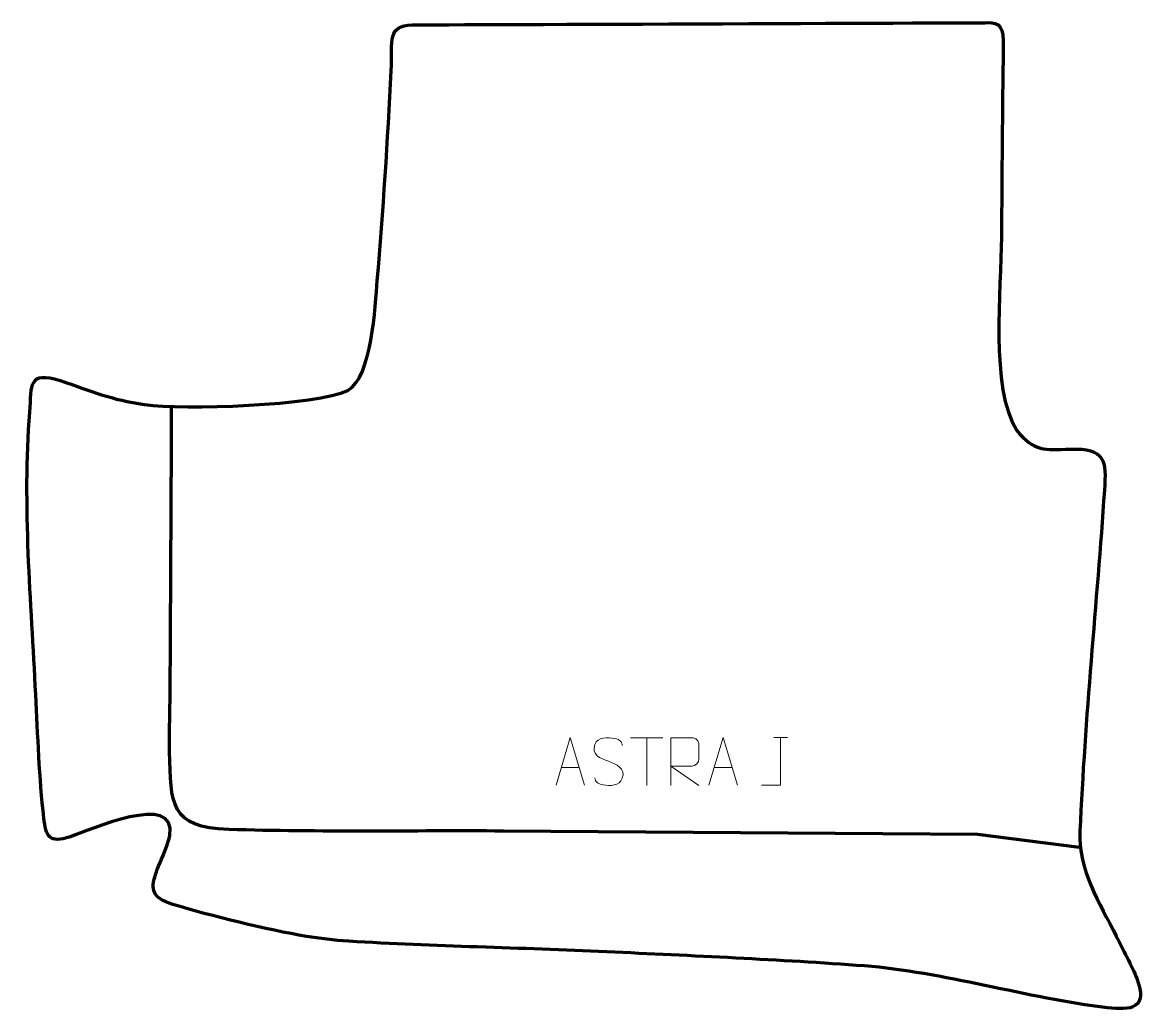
# Model space of a CAD drawing. Header units: millimetres. Extents: x -550 to 39, y 120 to 637.
import ezdxf

# ---------------------------------------------------------------- set-up
doc = ezdxf.new("R2010")
doc.units = ezdxf.units.MM
doc.header["$MEASUREMENT"] = 0
doc.layers.add('layer 2', color=7, linetype='Continuous')
doc.layers.add('layer 3', color=7, linetype='Continuous')

msp = doc.modelspace()

# ---------------------------------------------------------------- linework, layer by layer
at = {"layer": 'layer 2', "color": 142, "lineweight": 158}
msp.add_open_spline([(2.7658, 205.5849), (2.7658, 205.5849), (-50.6103, 212.3676), (-50.6103, 212.3676), (-50.6103, 212.3676), (-50.6103, 212.3676), (-298.6295, 214.1116), (-298.6295, 214.1116), (-298.6295, 214.1116), (-346.2947, 214.3702), (-394.8283, 213.5094), (-442.3738, 214.8927), (-442.3738, 214.8927), (-473.1484, 215.7881), (-472.7687, 228.593), (-473.3271, 255.5574), (-473.3271, 255.5574), (-473.512, 264.4857), (-473.2005, 273.4279), (-473.0581, 282.3564), (-473.0581, 282.3564), (-473.0581, 282.3564), (-473.0388, 283.8367), (-473.0388, 283.8367), (-473.0388, 283.8367), (-472.7206, 334.1454), (-472.4879, 384.4545), (-472.2477, 434.7637), (-472.2477, 434.7637), (-472.2477, 434.7637), (-472.2405, 436.258), (-472.2405, 436.258)], degree=3, knots=[0, 0, 0, 0, 0.11111111, 0.11111111, 0.11111111, 0.11111111, 0.22222222, 0.22222222, 0.22222222, 0.22222222, 0.33333333, 0.33333333, 0.33333333, 0.33333333, 0.44444444, 0.44444444, 0.44444444, 0.44444444, 0.55555556, 0.55555556, 0.55555556, 0.55555556, 0.66666667, 0.66666667, 0.66666667, 0.66666667, 0.77777778, 0.77777778, 0.77777778, 0.77777778, 1, 1, 1, 1], dxfattribs=at)
at = {"layer": 'layer 3', "color": 242, "lineweight": 158}
msp.add_open_spline([(-346.3827, 636.0218), (-359.5809, 635.4592), (-356.625, 628.2488), (-357.4117, 611.9433), (-357.4117, 611.9433), (-359.1583, 575.7418), (-361.5956, 538.3679), (-364.6519, 502.2588), (-364.6519, 502.2588), (-365.7273, 488.8994), (-367.4396, 451.5481), (-380.0574, 444.7062), (-380.0574, 444.7062), (-396.0829, 436.6854), (-466.8511, 434.4095), (-486.4215, 437.2833), (-486.4215, 437.2833), (-503.7133, 439.8225), (-514.4519, 444.3199), (-530.5404, 449.9561), (-530.5404, 449.9561), (-547.4169, 454.9886), (-545.3465, 447.7176), (-546.4639, 433.3881), (-546.4639, 433.3881), (-550.2652, 384.6402), (-545.7875, 334.3033), (-543.3299, 285.5312), (-543.3299, 285.5312), (-542.2754, 264.5237), (-541.4988, 241.6812), (-539.1225, 220.9273), (-539.1225, 220.9273), (-538.0358, 211.4357), (-536.5322, 207.4551), (-525.193, 211.1058), (-525.193, 211.1058), (-516.2809, 214.3345), (-468.735, 235.2916), (-473.2391, 211.7661), (-473.2391, 211.7661), (-474.7711, 203.7643), (-482.2842, 190.9393), (-481.946, 184.9975), (-481.946, 184.9975), (-481.6167, 179.2113), (-476.4253, 177.2128), (-471.6898, 175.7121), (-471.6898, 175.7121), (-451.6096, 169.6738), (-422.1656, 162.3198), (-401.7157, 159.0097), (-401.7157, 159.0097), (-394.7182, 157.877), (-387.4275, 156.912), (-379.5576, 156.4312), (-379.5576, 156.4312), (-334.7809, 153.6956), (-289.575, 153.0555), (-244.6535, 150.8953), (-244.6535, 150.8953), (-199.8441, 148.7347), (-154.4895, 146.8429), (-109.7818, 143.5066), (-109.7818, 143.5066), (-69.476, 140.499), (-24.3743, 126.5371), (17.2702, 121.6448), (17.2702, 121.6448), (29.5416, 120.2032), (38.7816, 121.0792), (32.6765, 136.9564), (32.6765, 136.9564), (30.1661, 143.4851), (25.1908, 152.3485), (21.9185, 159.0179), (21.9185, 159.0179), (13.1774, 176.8338), (2.0298, 193.464), (2.9129, 214.0279), (2.9129, 214.0279), (5.4414, 272.9065), (11.7422, 333.5881), (15.7131, 392.435), (15.7131, 392.435), (16.7733, 408.1491), (16.2802, 414.5315), (-2.2479, 414.0158), (-2.2479, 414.0158), (-15.6624, 413.6423), (-20.8303, 412.5832), (-30.1657, 423.718), (-30.1657, 423.718), (-44.1654, 445.7582), (-38.292, 498.1093), (-38.1113, 524.9289), (-38.1113, 524.9289), (-37.8976, 558.0796), (-37.6921, 590.9743), (-37.1647, 624.1321), (-37.1647, 624.1321), (-36.989, 635.1829), (-39.0604, 637.2439), (-45.2248, 637.1683), (-45.2248, 637.1683), (-51.3891, 637.0927), (-346.3827, 636.0218), (-346.3827, 636.0218)], degree=3, knots=[0, 0, 0, 0, 0.03571429, 0.03571429, 0.03571429, 0.03571429, 0.07142857, 0.07142857, 0.07142857, 0.07142857, 0.10714286, 0.10714286, 0.10714286, 0.10714286, 0.14285714, 0.14285714, 0.14285714, 0.14285714, 0.17857143, 0.17857143, 0.17857143, 0.17857143, 0.21428571, 0.21428571, 0.21428571, 0.21428571, 0.25, 0.25, 0.25, 0.25, 0.28571429, 0.28571429, 0.28571429, 0.28571429, 0.32142857, 0.32142857, 0.32142857, 0.32142857, 0.35714286, 0.35714286, 0.35714286, 0.35714286, 0.39285714, 0.39285714, 0.39285714, 0.39285714, 0.42857143, 0.42857143, 0.42857143, 0.42857143, 0.46428571, 0.46428571, 0.46428571, 0.46428571, 0.5, 0.5, 0.5, 0.5, 0.53571429, 0.53571429, 0.53571429, 0.53571429, 0.57142857, 0.57142857, 0.57142857, 0.57142857, 0.60714286, 0.60714286, 0.60714286, 0.60714286, 0.64285714, 0.64285714, 0.64285714, 0.64285714, 0.67857143, 0.67857143, 0.67857143, 0.67857143, 0.71428571, 0.71428571, 0.71428571, 0.71428571, 0.75, 0.75, 0.75, 0.75, 0.78571429, 0.78571429, 0.78571429, 0.78571429, 0.82142857, 0.82142857, 0.82142857, 0.82142857, 0.85714286, 0.85714286, 0.85714286, 0.85714286, 0.89285714, 0.89285714, 0.89285714, 0.89285714, 0.92857143, 0.92857143, 0.92857143, 0.92857143, 1, 1, 1, 1], dxfattribs=at)
at = {"layer": 'layer 3', "color": 250, "lineweight": 9}
for points, knots in [([(-271.1638, 238.1687), (-271.1638, 238.1687), (-263.7928, 263.1222), (-263.7928, 263.1222), (-263.7928, 263.1222), (-263.7928, 263.1222), (-256.2229, 238.1687), (-256.2229, 238.1687)], [0, 0, 0, 0, 0.33333333, 0.33333333, 0.33333333, 0.33333333, 1, 1, 1, 1]), ([(-243.6933, 250.6455), (-247.9416, 252.1159), (-252.8497, 253.9117), (-250.8446, 259.432), (-250.8446, 259.432), (-249.3411, 263.5719), (-244.1275, 263.1834), (-240.5239, 262.5823), (-240.5239, 262.5823), (-237.6633, 262.1051), (-236.7986, 260.8919), (-236.488, 258.8078)], [0, 0, 0, 0, 0.25, 0.25, 0.25, 0.25, 0.5, 0.5, 0.5, 0.5, 1, 1, 1, 1]), ([(-211.0307, 237.9949), (-211.0307, 237.9949), (-211.0307, 262.9484), (-211.0307, 262.9484), (-211.0307, 262.9484), (-207.4359, 262.9484), (-203.8404, 262.9484), (-200.2452, 262.9484), (-200.2452, 262.9484), (-197.9199, 262.9107), (-196.3626, 261.4207), (-196.3667, 259.0543), (-196.3667, 259.0543), (-196.3671, 257.0188), (-196.3671, 253.9594), (-196.3667, 251.9234), (-196.3667, 251.9234), (-196.3732, 250.0479), (-198.1855, 248.1061), (-200.195, 248.087), (-200.195, 248.087), (-200.195, 248.087), (-211.0307, 248.087), (-211.0307, 248.087), (-211.0307, 248.087), (-211.0307, 248.087), (-196.376, 237.9949), (-196.376, 237.9949)], [0, 0, 0, 0, 0.125, 0.125, 0.125, 0.125, 0.25, 0.25, 0.25, 0.25, 0.375, 0.375, 0.375, 0.375, 0.5, 0.5, 0.5, 0.5, 0.625, 0.625, 0.625, 0.625, 0.75, 0.75, 0.75, 0.75, 1, 1, 1, 1]), ([(-191.1638, 238.1687), (-191.1638, 238.1687), (-183.7928, 263.1222), (-183.7928, 263.1222), (-183.7928, 263.1222), (-183.7928, 263.1222), (-176.2229, 238.1687), (-176.2229, 238.1687)], [0, 0, 0, 0, 0.33333333, 0.33333333, 0.33333333, 0.33333333, 1, 1, 1, 1]), ([(-163.7153, 238.1686), (-163.7153, 238.1686), (-153.6933, 238.1686), (-153.6933, 238.1686), (-153.6933, 238.1686), (-153.6933, 238.1686), (-153.6933, 263.1222), (-153.6933, 263.1222)], [0, 0, 0, 0, 0.33333333, 0.33333333, 0.33333333, 0.33333333, 1, 1, 1, 1]), ([(-243.6933, 250.6454), (-239.6747, 248.9987), (-234.6452, 247.1104), (-236.4792, 241.7501), (-236.4792, 241.7501), (-237.939, 237.4837), (-242.8498, 237.7404), (-246.5759, 238.2951), (-246.5759, 238.2951), (-249.3259, 238.7049), (-250.5468, 239.9184), (-250.9248, 242.0306)], [0, 0, 0, 0, 0.25, 0.25, 0.25, 0.25, 0.5, 0.5, 0.5, 0.5, 1, 1, 1, 1])]:
    msp.add_open_spline(points, degree=3, knots=knots, dxfattribs=at)
for points in [[(-232.1923, 262.9249), (-232.1923, 262.9249), (-215.2051, 262.9249), (-215.2051, 262.9249)], [(-223.6985, 237.9949), (-223.6985, 237.9949), (-223.6985, 262.9484), (-223.6985, 262.9484)], [(-157.2774, 263.1222), (-157.2774, 263.1222), (-150.1092, 263.1222), (-150.1092, 263.1222)], [(-268.4412, 247.4181), (-268.4412, 247.4181), (-258.9455, 247.4181), (-258.9455, 247.4181)], [(-188.4412, 247.4181), (-188.4412, 247.4181), (-178.9455, 247.4181), (-178.9455, 247.4181)]]:
    msp.add_open_spline(points, degree=3, dxfattribs=at)

doc.saveas('drawing.dxf')
